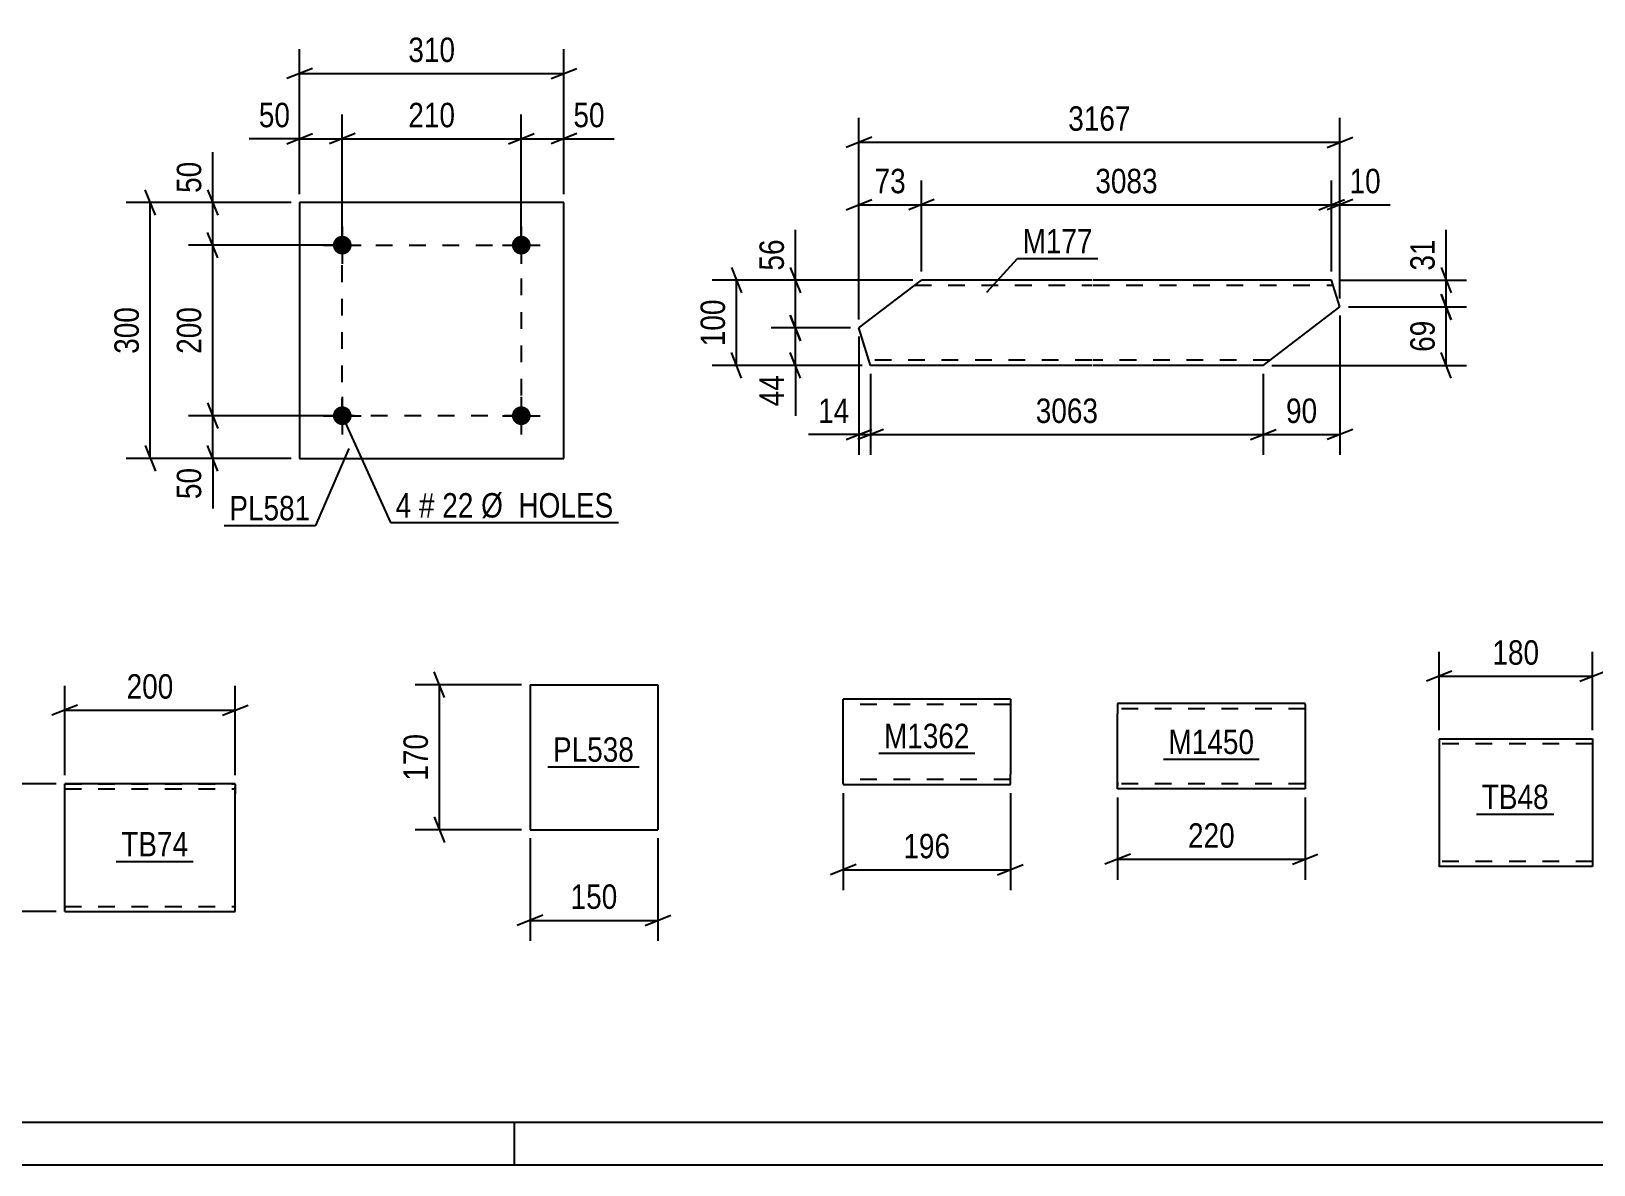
# Model space of a CAD drawing. Header units: millimetres. Extents: x 0 to 841, y 0 to 594.
# Drawn here: x 154.3 to 337.6, y 0 to 132.9 of the extents above; entities that cross this region are included whole.
import ezdxf

# ---------------------------------------------------------------- set-up
doc = ezdxf.new("R2010")
doc.units = ezdxf.units.MM
doc.linetypes.add('DXK_LINE_DOT2', pattern=[3.9198, 1.9599, -1.9599])
doc.styles.add('Arial Narrow', font='ARIALN.TTF', dxfattribs={"height": 0.2})

# ---------------------------------------------------------------- blocks, each defined once
blk = doc.blocks.new('Unknown-814748305-1133')
at = {"color": 5, "linetype": 'Continuous'}
for p, q in [((5, 5), (836, 5)), ((211, 0), (211, 5)), ((0, 0), (841, 0))]:
    blk.add_line(p, q, dxfattribs=at)
blk = doc.blocks.new('Part-814748305-12578 - 12577')
at = {"color": 2, "linetype": 'Continuous'}
for p, q in [((319.48, 49.96), (319.48, 35.05)), ((319.48, 49.96), (337.48, 49.96)), ((337.48, 49.96), (337.48, 34.96)), ((319.48, 34.96), (319.48, 35.05)), ((337.48, 34.96), (319.48, 34.96))]:
    blk.add_line(p, q, dxfattribs=at)
at = {"color": 7, "linetype": 'DXK_LINE_DOT2'}
for p, q in [((337.48, 49.36), (319.48, 49.36)), ((319.48, 35.56), (319.48, 35.6)), ((337.48, 35.56), (319.48, 35.56)), ((337.48, 35.56), (337.48, 35.6))]:
    blk.add_line(p, q, dxfattribs=at)
blk = doc.blocks.new('Part-814748305-12662 - 12661')
at = {"color": 2, "linetype": 'Continuous'}
for p, q in [((281.76, 54.08), (281.76, 52.88)), ((303.76, 54.08), (281.76, 54.08)), ((303.76, 53.98), (303.76, 54.08)), ((303.76, 53.98), (303.76, 52.88)), ((281.76, 44.82), (281.76, 52.88)), ((303.76, 52.88), (303.76, 44.08)), ((281.76, 44.17), (281.76, 44.82)), ((281.76, 44.08), (281.76, 44.17)), ((303.76, 44.08), (281.76, 44.08))]:
    blk.add_line(p, q, dxfattribs=at)
at = {"color": 7, "linetype": 'DXK_LINE_DOT2'}
for p, q in [((303.76, 53.48), (281.76, 53.48)), ((303.76, 53.72), (303.76, 52.88)), ((281.76, 44.82), (281.76, 44.43)), ((281.76, 44.68), (281.76, 44.72)), ((303.76, 44.68), (281.76, 44.68)), ((281.76, 44.08), (281.76, 44.08)), ((303.76, 44.72), (303.76, 44.82)), ((303.76, 44.68), (303.76, 44.72)), ((303.76, 44.68), (303.76, 44.72))]:
    blk.add_line(p, q, dxfattribs=at)
blk = doc.blocks.new('Part-814748305-2172 - 2158')
at = {"color": 2, "linetype": 'Continuous'}
for p, q in [((212.83, 56.29), (212.83, 39.29)), ((212.83, 56.29), (227.83, 56.29)), ((227.83, 56.29), (227.83, 39.29)), ((212.83, 39.29), (227.83, 39.29))]:
    blk.add_line(p, q, dxfattribs=at)
blk = doc.blocks.new('Part-814748305-1372 - 1344')
at = {"color": 2, "linetype": 'Continuous'}
for p, q in [((251.41, 98.14), (258.75, 103.74)), ((278.75, 103.74), (258.75, 103.74)), ((306.86, 103.74), (278.85, 103.74)), ((307.84, 100.59), (306.86, 103.74)), ((298.85, 93.74), (307.84, 100.59)), ((252.78, 93.74), (251.41, 98.14)), ((278.75, 93.74), (252.78, 93.74)), ((298.85, 93.74), (278.85, 93.74))]:
    blk.add_line(p, q, dxfattribs=at)
at = {"color": 7, "linetype": 'DXK_LINE_DOT2'}
for p, q in [((257.96, 103.14), (278.75, 103.14)), ((278.85, 103.14), (307.05, 103.14)), ((278.75, 94.34), (252.59, 94.34)), ((299.64, 94.34), (278.85, 94.34))]:
    blk.add_line(p, q, dxfattribs=at)
blk = doc.blocks.new('Part-814748305-2130 - 2115')
at = {"color": 2, "linetype": 'Continuous'}
for p, q in [((158.24, 43.48), (158.24, 44.68)), ((158.24, 44.68), (158.24, 44.68)), ((178.24, 44.68), (158.24, 44.68)), ((178.24, 44.59), (178.24, 44.68)), ((178.24, 44.68), (178.24, 44.68)), ((178.24, 44.59), (178.24, 43.48)), ((158.24, 30.42), (158.24, 43.48)), ((178.24, 29.68), (178.24, 43.48)), ((158.24, 29.78), (158.24, 30.42)), ((158.24, 29.68), (158.24, 29.78)), ((158.24, 29.68), (158.24, 29.68)), ((158.24, 29.68), (178.24, 29.68)), ((178.24, 29.68), (178.24, 29.68))]:
    blk.add_line(p, q, dxfattribs=at)
at = {"color": 7, "linetype": 'DXK_LINE_DOT2'}
for p, q in [((158.24, 44.68), (178.24, 44.68)), ((158.24, 44.08), (158.24, 44.08)), ((158.24, 44.08), (178.24, 44.08)), ((158.24, 44.08), (178.24, 44.08)), ((178.24, 43.48), (178.24, 44.33)), ((178.24, 44.08), (178.24, 44.08)), ((158.24, 30.88), (158.24, 30.88)), ((158.24, 30.88), (158.24, 30.88)), ((158.24, 30.42), (158.24, 30.04)), ((158.24, 30.28), (158.24, 30.33)), ((158.24, 30.28), (158.24, 30.28)), ((158.24, 30.28), (178.24, 30.28)), ((158.24, 30.28), (178.24, 30.28)), ((158.24, 29.68), (178.24, 29.68)), ((158.24, 29.68), (158.24, 29.68)), ((178.24, 30.88), (178.24, 30.88)), ((178.24, 30.88), (178.24, 30.88)), ((178.24, 30.28), (178.24, 30.33)), ((178.24, 30.28), (178.24, 30.28)), ((178.24, 29.68), (178.24, 29.68))]:
    blk.add_line(p, q, dxfattribs=at)
blk = doc.blocks.new('Part-814748305-6402 - 6398')
at = {"color": 2, "linetype": 'Continuous'}
for p, q in [((269.18, 54.59), (249.57, 54.59)), ((249.57, 44.69), (249.57, 54.59)), ((269.18, 54.59), (269.18, 45.79)), ((249.57, 44.69), (249.57, 44.59)), ((249.57, 44.59), (269.18, 44.59)), ((269.18, 44.59), (269.18, 45.79))]:
    blk.add_line(p, q, dxfattribs=at)
at = {"color": 7, "linetype": 'DXK_LINE_DOT2'}
for p, q in [((269.18, 53.99), (249.57, 53.99)), ((249.57, 45.19), (249.57, 45.24)), ((269.18, 45.19), (249.57, 45.19)), ((269.18, 45.24), (269.18, 45.56)), ((269.18, 45.19), (269.18, 45.24))]:
    blk.add_line(p, q, dxfattribs=at)
blk = doc.blocks.new('Bolt-814748305-6457 - 6418')
at = {"linetype": 'Continuous'}
for points in [[(191.9, 87.84, -1), (189.7, 87.84, -1)], [(212.9, 87.84, -1), (210.7, 87.84, -1)]]:
    blk.add_hatch(color=1, dxfattribs=at).paths.add_polyline_path(points)
at = {"color": 1, "linetype": 'Continuous'}
for p, q in [((190.8, 90.04), (190.8, 85.64)), ((211.8, 90.04), (211.8, 85.64)), ((188.6, 87.84), (193, 87.84)), ((209.6, 87.84), (214, 87.84))]:
    blk.add_line(p, q, dxfattribs=at)
blk = doc.blocks.new('Bolt-814748305-6452 - 6418')
at = {"linetype": 'Continuous'}
for points in [[(191.9, 107.84, -1), (189.7, 107.84, -1)], [(212.9, 107.84, -1), (210.7, 107.84, -1)]]:
    blk.add_hatch(color=1, dxfattribs=at).paths.add_polyline_path(points)
at = {"color": 1, "linetype": 'Continuous'}
for p, q in [((190.8, 110.04), (190.8, 105.64)), ((211.8, 110.04), (211.8, 105.64)), ((188.6, 107.84), (193, 107.84)), ((209.6, 107.84), (214, 107.84))]:
    blk.add_line(p, q, dxfattribs=at)
blk = doc.blocks.new('Part-814748305-6462 - 6418')
at = {"color": 2, "linetype": 'Continuous'}
for p, q in [((216.8, 112.84), (185.8, 112.84)), ((185.8, 112.84), (185.8, 82.84)), ((216.8, 82.84), (216.8, 112.84)), ((185.8, 82.84), (216.8, 82.84))]:
    blk.add_line(p, q, dxfattribs=at)
blk = doc.blocks.new('Rectangle-814748305-6571 - 6418')
at = {"color": 1, "linetype": 'DXK_LINE_DOT2'}
blk.add_lwpolyline([(190.8, 107.84), (211.8, 107.84), (211.8, 87.84), (190.8, 87.84), (190.8, 107.84)], close=True, dxfattribs=at)
blk = doc.blocks.new('StraightDimension-814748305-12724 - 12577')
at = {"color": 7, "linetype": 'Continuous'}
for p, q in [((319.48, 50.96), (319.48, 60.14)), ((337.48, 50.96), (337.48, 60.14)), ((320.98, 57.89), (317.98, 56.69)), ((319.48, 57.29), (337.48, 57.29)), ((335.98, 56.69), (338.98, 57.89))]:
    blk.add_line(p, q, dxfattribs=at)
at = {"color": 0}
blk.add_wipeout([(331.82, 58.04), (331.82, 62.24), (325.13, 62.24), (325.13, 58.04)], dxfattribs=at)
at = {"color": 3, "style": 'Arial Narrow'}
blk.add_text('180', height=2.863, dxfattribs=at).set_placement((325.73, 58.64))
blk = doc.blocks.new('StraightDimension-814748305-12728 - 12661')
at = {"color": 7, "linetype": 'Continuous'}
for p, q in [((281.76, 43.08), (281.76, 33.43)), ((303.76, 43.08), (303.76, 33.43)), ((283.26, 36.43), (280.26, 35.23)), ((281.76, 35.83), (303.76, 35.83)), ((302.26, 35.23), (305.26, 36.43))]:
    blk.add_line(p, q, dxfattribs=at)
at = {"color": 0}
blk.add_wipeout([(296.1, 36.58), (296.1, 40.78), (289.42, 40.78), (289.42, 36.58)], dxfattribs=at)
at = {"color": 3, "style": 'Arial Narrow'}
blk.add_text('220', height=2.863, dxfattribs=at).set_placement((290.02, 37.18))
blk = doc.blocks.new('StraightDimension-814748305-2174 - 2158')
at = {"color": 7, "linetype": 'Continuous'}
for p, q in [((212.83, 38.29), (212.83, 26.26)), ((227.83, 38.29), (227.83, 26.26)), ((214.33, 29.26), (211.33, 28.06)), ((212.83, 28.66), (227.83, 28.66)), ((226.33, 28.06), (229.33, 29.26))]:
    blk.add_line(p, q, dxfattribs=at)
at = {"color": 0}
blk.add_wipeout([(223.67, 29.41), (223.67, 33.61), (216.99, 33.61), (216.99, 29.41)], dxfattribs=at)
at = {"color": 3, "style": 'Arial Narrow'}
blk.add_text('150', height=2.863, dxfattribs=at).set_placement((217.59, 30.01))
blk = doc.blocks.new('StraightDimension-814748305-2185 - 2158')
at = {"color": 7, "linetype": 'Continuous'}
for p, q in [((202.79, 54.79), (201.59, 57.79)), ((211.83, 56.29), (199.34, 56.29)), ((202.19, 39.29), (202.19, 56.29)), ((201.59, 40.79), (202.79, 37.79)), ((211.83, 39.29), (199.34, 39.29))]:
    blk.add_line(p, q, dxfattribs=at)
at = {"color": 0}
blk.add_wipeout([(201.44, 51.13), (197.24, 51.13), (197.24, 44.44), (201.44, 44.44)], dxfattribs=at)
at = {"color": 3, "style": 'Arial Narrow'}
blk.add_text('170', height=2.863, rotation=90.0002, dxfattribs=at).set_placement((200.84, 45.04))
blk = doc.blocks.new('StraightDimension-814748305-1471 - 1344')
at = {"color": 7, "linetype": 'Continuous'}
for p, q in [((243.36, 99.64), (244.56, 96.64)), ((250.41, 98.14), (241.11, 98.14)), ((243.96, 93.74), (243.96, 98.14)), ((251.78, 93.74), (241.11, 93.74)), ((244.56, 92.24), (243.36, 95.24))]:
    blk.add_line(p, q, dxfattribs=at)
at = {"color": 0}
blk.add_wipeout([(243.21, 93.21), (239.01, 93.21), (239.01, 88.35), (243.21, 88.35)], dxfattribs=at)
at = {"color": 7, "linetype": 'Continuous'}
blk.add_line((243.96, 93.74), (243.96, 87.83), dxfattribs=at)
blk.add_line((243.96, 93.74), (243.96, 87.83), dxfattribs=at)
at = {"color": 3, "style": 'Arial Narrow'}
blk.add_text('44', height=2.863, rotation=90.0002, dxfattribs=at).set_placement((242.61, 88.95))
blk = doc.blocks.new('StraightDimension-814748305-1562 - 1344')
at = {"color": 7, "linetype": 'Continuous'}
for p, q in [((307.84, 99.59), (307.84, 83.24)), ((298.85, 92.74), (298.85, 83.24)), ((297.35, 85.04), (300.35, 86.24)), ((309.34, 86.24), (306.34, 85.04)), ((298.85, 85.64), (307.84, 85.64))]:
    blk.add_line(p, q, dxfattribs=at)
at = {"color": 0}
blk.add_wipeout([(305.78, 86.39), (305.78, 90.59), (300.92, 90.59), (300.92, 86.39)], dxfattribs=at)
at = {"color": 3, "style": 'Arial Narrow'}
blk.add_text('90', height=2.863, dxfattribs=at).set_placement((301.52, 86.99))
blk = doc.blocks.new('StraightDimension-814748305-1375 - 1344')
at = {"color": 7, "linetype": 'Continuous'}
for p, q in [((236.45, 105.24), (237.65, 102.24)), ((257.75, 103.74), (234.2, 103.74)), ((237.05, 93.74), (237.05, 103.74)), ((251.78, 93.74), (234.2, 93.74)), ((237.65, 92.24), (236.45, 95.24))]:
    blk.add_line(p, q, dxfattribs=at)
at = {"color": 0}
blk.add_wipeout([(236.3, 102.08), (232.1, 102.08), (232.1, 95.39), (236.3, 95.39)], dxfattribs=at)
at = {"color": 3, "style": 'Arial Narrow'}
blk.add_text('100', height=2.863, rotation=90.0002, dxfattribs=at).set_placement((235.7, 95.99))
blk = doc.blocks.new('StraightDimension-814748305-1418 - 1344')
at = {"color": 7, "linetype": 'Continuous'}
for p, q in [((319.71, 105.24), (320.91, 102.24)), ((307.86, 103.74), (322.71, 103.74)), ((320.31, 100.59), (320.31, 103.74)), ((320.91, 99.09), (319.71, 102.09)), ((308.84, 100.59), (322.71, 100.59))]:
    blk.add_line(p, q, dxfattribs=at)
at = {"color": 0}
blk.add_wipeout([(319.56, 109.12), (315.36, 109.12), (315.36, 104.26), (319.56, 104.26)], dxfattribs=at)
at = {"color": 7, "linetype": 'Continuous'}
blk.add_line((320.31, 103.74), (320.31, 109.64), dxfattribs=at)
blk.add_line((320.31, 103.74), (320.31, 109.64), dxfattribs=at)
at = {"color": 3, "style": 'Arial Narrow'}
blk.add_text('31', height=2.863, rotation=90.0002, dxfattribs=at).set_placement((318.96, 104.86))
blk = doc.blocks.new('StraightDimension-814748305-1446 - 1344')
at = {"color": 7, "linetype": 'Continuous'}
for p, q in [((319.71, 102.09), (320.91, 99.09)), ((308.84, 100.59), (322.71, 100.59)), ((320.31, 93.74), (320.31, 100.59)), ((299.85, 93.74), (322.71, 93.74)), ((320.91, 92.24), (319.71, 95.24))]:
    blk.add_line(p, q, dxfattribs=at)
at = {"color": 0}
blk.add_wipeout([(319.56, 99.59), (315.36, 99.59), (315.36, 94.73), (319.56, 94.73)], dxfattribs=at)
at = {"color": 3, "style": 'Arial Narrow'}
blk.add_text('69', height=2.863, rotation=90.0002, dxfattribs=at).set_placement((318.96, 95.33))
blk = doc.blocks.new('StraightDimension-814748305-1496 - 1344')
at = {"color": 7, "linetype": 'Continuous'}
for p, q in [((243.36, 105.24), (244.56, 102.24)), ((257.75, 103.74), (241.11, 103.74)), ((243.96, 98.14), (243.96, 103.74)), ((244.56, 96.64), (243.36, 99.64)), ((250.41, 98.14), (241.11, 98.14))]:
    blk.add_line(p, q, dxfattribs=at)
at = {"color": 0}
blk.add_wipeout([(243.21, 109.12), (239.01, 109.12), (239.01, 104.26), (243.21, 104.26)], dxfattribs=at)
at = {"color": 7, "linetype": 'Continuous'}
blk.add_line((243.96, 103.74), (243.96, 109.64), dxfattribs=at)
blk.add_line((243.96, 103.74), (243.96, 109.64), dxfattribs=at)
at = {"color": 3, "style": 'Arial Narrow'}
blk.add_text('56', height=2.863, rotation=90.0002, dxfattribs=at).set_placement((242.61, 104.86))
blk = doc.blocks.new('StraightDimension-814748305-1632 - 1344')
at = {"color": 7, "linetype": 'Continuous'}
for p, q in [((251.41, 99.14), (251.41, 115.43)), ((258.75, 104.74), (258.75, 115.43)), ((249.91, 111.98), (252.91, 113.18)), ((251.41, 112.58), (258.75, 112.58)), ((260.25, 113.18), (257.25, 111.98))]:
    blk.add_line(p, q, dxfattribs=at)
at = {"color": 0}
blk.add_wipeout([(257.51, 113.33), (257.51, 117.53), (252.65, 117.53), (252.65, 113.33)], dxfattribs=at)
at = {"color": 3, "style": 'Arial Narrow'}
blk.add_text('73', height=2.863, dxfattribs=at).set_placement((253.25, 113.93))
blk = doc.blocks.new('StraightDimension-814748305-1521 - 1344')
at = {"color": 7, "linetype": 'Continuous'}
for p, q in [((251.41, 97.14), (251.41, 83.24)), ((252.78, 92.74), (252.78, 83.24)), ((249.91, 85.04), (252.91, 86.24)), ((254.28, 86.24), (251.28, 85.04)), ((251.41, 85.64), (252.78, 85.64))]:
    blk.add_line(p, q, dxfattribs=at)
at = {"color": 0}
blk.add_wipeout([(250.88, 86.39), (250.88, 90.59), (246.03, 90.59), (246.03, 86.39)], dxfattribs=at)
at = {"color": 7, "linetype": 'Continuous'}
blk.add_line((251.41, 85.64), (245.5, 85.64), dxfattribs=at)
blk.add_line((251.41, 85.64), (245.5, 85.64), dxfattribs=at)
at = {"color": 3, "style": 'Arial Narrow'}
blk.add_text('14', height=2.863, dxfattribs=at).set_placement((246.63, 86.99))
blk = doc.blocks.new('StraightDimension-814748305-1538 - 1344')
at = {"color": 7, "linetype": 'Continuous'}
for p, q in [((252.78, 92.74), (252.78, 83.24)), ((298.85, 92.74), (298.85, 83.24)), ((254.28, 86.24), (251.28, 85.04)), ((297.35, 85.04), (300.35, 86.24)), ((252.78, 85.64), (298.85, 85.64))]:
    blk.add_line(p, q, dxfattribs=at)
at = {"color": 0}
blk.add_wipeout([(280.07, 86.39), (280.07, 90.59), (271.56, 90.59), (271.56, 86.39)], dxfattribs=at)
at = {"color": 3, "style": 'Arial Narrow'}
blk.add_text('3063', height=2.863, dxfattribs=at).set_placement((272.16, 86.99))
blk = doc.blocks.new('StraightDimension-814748305-1580 - 1344')
at = {"color": 7, "linetype": 'Continuous'}
for p, q in [((251.41, 99.14), (251.41, 122.76)), ((307.84, 101.59), (307.84, 122.76)), ((252.91, 120.51), (249.91, 119.31)), ((251.41, 119.91), (307.84, 119.91)), ((306.34, 119.31), (309.34, 120.51))]:
    blk.add_line(p, q, dxfattribs=at)
at = {"color": 0}
blk.add_wipeout([(283.88, 120.66), (283.88, 124.86), (275.37, 124.86), (275.37, 120.66)], dxfattribs=at)
at = {"color": 3, "style": 'Arial Narrow'}
blk.add_text('3167', height=2.863, dxfattribs=at).set_placement((275.97, 121.26))
blk = doc.blocks.new('StraightDimension-814748305-1591 - 1344')
at = {"color": 7, "linetype": 'Continuous'}
for p, q in [((306.86, 104.74), (306.86, 115.43)), ((307.84, 101.59), (307.84, 115.43)), ((305.36, 111.98), (308.36, 113.18)), ((309.34, 113.18), (306.34, 111.98)), ((306.86, 112.58), (307.84, 112.58))]:
    blk.add_line(p, q, dxfattribs=at)
at = {"color": 0}
blk.add_wipeout([(313.23, 113.33), (313.23, 117.53), (308.37, 117.53), (308.37, 113.33)], dxfattribs=at)
at = {"color": 7, "linetype": 'Continuous'}
blk.add_line((307.84, 112.58), (313.75, 112.58), dxfattribs=at)
blk.add_line((307.84, 112.58), (313.75, 112.58), dxfattribs=at)
at = {"color": 3, "style": 'Arial Narrow'}
blk.add_text('10', height=2.863, dxfattribs=at).set_placement((308.97, 113.93))
blk = doc.blocks.new('StraightDimension-814748305-1608 - 1344')
at = {"color": 7, "linetype": 'Continuous'}
for p, q in [((258.75, 104.74), (258.75, 115.43)), ((306.86, 104.74), (306.86, 115.43)), ((260.25, 113.18), (257.25, 111.98)), ((258.75, 112.58), (306.86, 112.58)), ((305.36, 111.98), (308.36, 113.18))]:
    blk.add_line(p, q, dxfattribs=at)
at = {"color": 0}
blk.add_wipeout([(287.06, 113.33), (287.06, 117.53), (278.55, 117.53), (278.55, 113.33)], dxfattribs=at)
at = {"color": 3, "style": 'Arial Narrow'}
blk.add_text('3083', height=2.863, dxfattribs=at).set_placement((279.15, 113.93))
blk = doc.blocks.new('StraightDimension-814748305-2132 - 2115')
at = {"color": 7, "linetype": 'Continuous'}
for p, q in [((147.85, 43.18), (146.65, 46.18)), ((157.24, 44.68), (144.4, 44.68)), ((147.25, 29.68), (147.25, 44.68)), ((146.65, 31.18), (147.85, 28.18)), ((157.24, 29.68), (144.4, 29.68))]:
    blk.add_line(p, q, dxfattribs=at)
at = {"color": 0}
blk.add_wipeout([(146.5, 40.53), (142.3, 40.53), (142.3, 33.84), (146.5, 33.84)], dxfattribs=at)
at = {"color": 3, "style": 'Arial Narrow'}
blk.add_text('150', height=2.863, rotation=90.0002, dxfattribs=at).set_placement((145.9, 34.44))
blk = doc.blocks.new('StraightDimension-814748305-2143 - 2115')
at = {"color": 7, "linetype": 'Continuous'}
for p, q in [((158.24, 45.68), (158.24, 56.16)), ((178.24, 45.68), (178.24, 56.16)), ((159.74, 53.91), (156.74, 52.71)), ((158.24, 53.31), (178.24, 53.31)), ((176.74, 52.71), (179.74, 53.91))]:
    blk.add_line(p, q, dxfattribs=at)
at = {"color": 0}
blk.add_wipeout([(171.58, 54.06), (171.58, 58.26), (164.9, 58.26), (164.9, 54.06)], dxfattribs=at)
at = {"color": 3, "style": 'Arial Narrow'}
blk.add_text('200', height=2.863, dxfattribs=at).set_placement((165.5, 54.66))
blk = doc.blocks.new('StraightDimension-814748305-6404 - 6398')
at = {"color": 7, "linetype": 'Continuous'}
for p, q in [((249.57, 43.59), (249.57, 32.19)), ((269.18, 43.59), (269.18, 32.19)), ((251.07, 35.19), (248.07, 33.99)), ((267.68, 33.99), (270.68, 35.19)), ((249.57, 34.59), (269.18, 34.59))]:
    blk.add_line(p, q, dxfattribs=at)
at = {"color": 0}
blk.add_wipeout([(262.72, 35.34), (262.72, 39.54), (256.03, 39.54), (256.03, 35.34)], dxfattribs=at)
at = {"color": 3, "style": 'Arial Narrow'}
blk.add_text('196', height=2.863, dxfattribs=at).set_placement((256.63, 35.94))
blk = doc.blocks.new('StraightDimension-814748305-6507 - 6418')
at = {"color": 7, "linetype": 'Continuous'}
for p, q in [((168.88, 111.34), (167.68, 114.34)), ((184.8, 112.84), (165.43, 112.84)), ((168.28, 82.84), (168.28, 112.84)), ((167.68, 84.34), (168.88, 81.34)), ((184.8, 82.84), (165.43, 82.84))]:
    blk.add_line(p, q, dxfattribs=at)
at = {"color": 0}
blk.add_wipeout([(167.53, 101.19), (163.33, 101.19), (163.33, 94.5), (167.53, 94.5)], dxfattribs=at)
at = {"color": 3, "style": 'Arial Narrow'}
blk.add_text('300', height=2.863, rotation=90.0002, dxfattribs=at).set_placement((166.93, 95.1))
blk = doc.blocks.new('StraightDimension-814748305-6464 - 6418')
at = {"color": 7, "linetype": 'Continuous'}
for p, q in [((175, 89.34), (176.2, 86.34)), ((189.8, 87.84), (172.75, 87.84)), ((175.6, 82.84), (175.6, 87.84)), ((176.2, 81.34), (175, 84.34)), ((184.8, 82.84), (172.75, 82.84))]:
    blk.add_line(p, q, dxfattribs=at)
at = {"color": 0}
blk.add_wipeout([(174.85, 82.32), (170.65, 82.32), (170.65, 77.46), (174.85, 77.46)], dxfattribs=at)
at = {"color": 7, "linetype": 'Continuous'}
blk.add_line((175.6, 82.84), (175.6, 76.94), dxfattribs=at)
blk.add_line((175.6, 82.84), (175.6, 76.94), dxfattribs=at)
at = {"color": 3, "style": 'Arial Narrow'}
blk.add_text('50', height=2.863, rotation=90.0002, dxfattribs=at).set_placement((174.25, 78.06))
blk = doc.blocks.new('StraightDimension-814748305-6477 - 6418')
at = {"color": 7, "linetype": 'Continuous'}
for p, q in [((176.2, 106.34), (175, 109.34)), ((189.8, 107.84), (172.75, 107.84)), ((175.6, 87.84), (175.6, 107.84)), ((175, 89.34), (176.2, 86.34)), ((189.8, 87.84), (172.75, 87.84))]:
    blk.add_line(p, q, dxfattribs=at)
at = {"color": 0}
blk.add_wipeout([(174.85, 101.19), (170.65, 101.19), (170.65, 94.5), (174.85, 94.5)], dxfattribs=at)
at = {"color": 3, "style": 'Arial Narrow'}
blk.add_text('200', height=2.863, rotation=90.0002, dxfattribs=at).set_placement((174.25, 95.1))
blk = doc.blocks.new('StraightDimension-814748305-6493 - 6418')
at = {"color": 7, "linetype": 'Continuous'}
for p, q in [((175, 114.34), (176.2, 111.34)), ((184.8, 112.84), (172.75, 112.84)), ((175.6, 107.84), (175.6, 112.84)), ((176.2, 106.34), (175, 109.34)), ((189.8, 107.84), (172.75, 107.84))]:
    blk.add_line(p, q, dxfattribs=at)
at = {"color": 0}
blk.add_wipeout([(174.85, 118.22), (170.65, 118.22), (170.65, 113.37), (174.85, 113.37)], dxfattribs=at)
at = {"color": 7, "linetype": 'Continuous'}
blk.add_line((175.6, 112.84), (175.6, 118.75), dxfattribs=at)
blk.add_line((175.6, 112.84), (175.6, 118.75), dxfattribs=at)
at = {"color": 3, "style": 'Arial Narrow'}
blk.add_text('50', height=2.863, rotation=90.0002, dxfattribs=at).set_placement((174.25, 113.97))
blk = doc.blocks.new('StraightDimension-814748305-6518 - 6418')
at = {"color": 7, "linetype": 'Continuous'}
for p, q in [((185.8, 113.84), (185.8, 130.82)), ((216.8, 113.84), (216.8, 130.82)), ((187.3, 128.57), (184.3, 127.37)), ((215.3, 127.37), (218.3, 128.57)), ((185.8, 127.97), (216.8, 127.97))]:
    blk.add_line(p, q, dxfattribs=at)
at = {"color": 0}
blk.add_wipeout([(204.64, 128.72), (204.64, 132.92), (197.95, 132.92), (197.95, 128.72)], dxfattribs=at)
at = {"color": 3, "style": 'Arial Narrow'}
blk.add_text('310', height=2.863, dxfattribs=at).set_placement((198.55, 129.32))
blk = doc.blocks.new('StraightDimension-814748305-6529 - 6418')
at = {"color": 7, "linetype": 'Continuous'}
for p, q in [((211.8, 108.84), (211.8, 123.17)), ((216.8, 113.84), (216.8, 123.17)), ((210.3, 119.72), (213.3, 120.92)), ((211.8, 120.32), (216.8, 120.32)), ((218.3, 120.92), (215.3, 119.72))]:
    blk.add_line(p, q, dxfattribs=at)
at = {"color": 0}
blk.add_wipeout([(222.18, 121.07), (222.18, 125.27), (217.32, 125.27), (217.32, 121.07)], dxfattribs=at)
at = {"color": 7, "linetype": 'Continuous'}
blk.add_line((216.8, 120.32), (222.7, 120.32), dxfattribs=at)
blk.add_line((216.8, 120.32), (222.7, 120.32), dxfattribs=at)
at = {"color": 3, "style": 'Arial Narrow'}
blk.add_text('50', height=2.863, dxfattribs=at).set_placement((217.92, 121.67))
blk = doc.blocks.new('StraightDimension-814748305-6542 - 6418')
at = {"color": 7, "linetype": 'Continuous'}
for p, q in [((190.8, 108.84), (190.8, 123.17)), ((211.8, 108.84), (211.8, 123.17)), ((192.3, 120.92), (189.3, 119.72)), ((190.8, 120.32), (211.8, 120.32)), ((210.3, 119.72), (213.3, 120.92))]:
    blk.add_line(p, q, dxfattribs=at)
at = {"color": 0}
blk.add_wipeout([(204.64, 121.07), (204.64, 125.27), (197.95, 125.27), (197.95, 121.07)], dxfattribs=at)
at = {"color": 3, "style": 'Arial Narrow'}
blk.add_text('210', height=2.863, dxfattribs=at).set_placement((198.55, 121.67))
blk = doc.blocks.new('StraightDimension-814748305-6558 - 6418')
at = {"color": 7, "linetype": 'Continuous'}
for p, q in [((185.8, 113.84), (185.8, 123.17)), ((190.8, 108.84), (190.8, 123.17)), ((184.3, 119.72), (187.3, 120.92)), ((185.8, 120.32), (190.8, 120.32)), ((192.3, 120.92), (189.3, 119.72))]:
    blk.add_line(p, q, dxfattribs=at)
at = {"color": 0}
blk.add_wipeout([(185.27, 121.07), (185.27, 125.27), (180.41, 125.27), (180.41, 121.07)], dxfattribs=at)
at = {"color": 7, "linetype": 'Continuous'}
blk.add_line((185.8, 120.32), (179.89, 120.32), dxfattribs=at)
blk.add_line((185.8, 120.32), (179.89, 120.32), dxfattribs=at)
at = {"color": 3, "style": 'Arial Narrow'}
blk.add_text('50', height=2.863, dxfattribs=at).set_placement((181.01, 121.67))
blk = doc.blocks.new('Mark-814748305-12745 - 12577')
at = {"color": 0}
blk.add_wipeout([(332.33, 41.71), (332.33, 44.71), (324.48, 44.71), (324.48, 41.71)], dxfattribs=at)
blk.add_wipeout([(332.33, 41.71), (332.33, 44.71), (324.48, 44.71), (324.48, 41.71)], dxfattribs=at)
at = {"color": 30, "linetype": 'Continuous'}
blk.add_line((323.88, 41.11), (332.93, 41.11), dxfattribs=at)
at = {"color": 3, "style": 'Arial Narrow'}
blk.add_text('TB48', height=2.863, dxfattribs=at).set_placement((324.48, 41.71))
blk = doc.blocks.new('Mark-814748305-12748 - 12661')
at = {"color": 0}
blk.add_wipeout([(297.78, 48.16), (297.78, 51.16), (287.73, 51.16), (287.73, 48.16)], dxfattribs=at)
blk.add_wipeout([(297.78, 48.16), (297.78, 51.16), (287.73, 51.16), (287.73, 48.16)], dxfattribs=at)
at = {"color": 30, "linetype": 'Continuous'}
blk.add_line((287.13, 47.56), (298.38, 47.56), dxfattribs=at)
at = {"color": 3, "style": 'Arial Narrow'}
blk.add_text('M1450', height=2.863, dxfattribs=at).set_placement((287.73, 48.16))
blk = doc.blocks.new('Mark-814748305-2170 - 2158')
at = {"color": 0}
blk.add_wipeout([(225.02, 47.26), (225.02, 50.26), (215.52, 50.26), (215.52, 47.26)], dxfattribs=at)
blk.add_wipeout([(225.02, 47.26), (225.02, 50.26), (215.52, 50.26), (215.52, 47.26)], dxfattribs=at)
at = {"color": 30, "linetype": 'Continuous'}
blk.add_line((214.92, 46.66), (225.62, 46.66), dxfattribs=at)
at = {"color": 3, "style": 'Arial Narrow'}
blk.add_text('PL538', height=2.863, dxfattribs=at).set_placement((215.52, 47.26))
blk = doc.blocks.new('Mark-814748305-1367 - 1344')
at = {"color": 0}
blk.add_wipeout([(278.83, 106.87), (278.83, 109.87), (270.61, 109.87), (270.61, 106.87)], dxfattribs=at)
blk.add_wipeout([(278.83, 106.87), (278.83, 109.87), (270.61, 109.87), (270.61, 106.87)], dxfattribs=at)
at = {"color": 30, "linetype": 'Continuous'}
for p, q in [((266.43, 102.34), (270.01, 106.27)), ((270.01, 106.27), (279.43, 106.27))]:
    blk.add_line(p, q, dxfattribs=at)
at = {"color": 3, "style": 'Arial Narrow'}
blk.add_text('M177', height=2.863, dxfattribs=at).set_placement((270.61, 106.87))
blk = doc.blocks.new('Mark-814748305-2128 - 2115')
at = {"color": 0}
blk.add_wipeout([(172.72, 36.16), (172.72, 39.16), (164.87, 39.16), (164.87, 36.16)], dxfattribs=at)
blk.add_wipeout([(172.72, 36.16), (172.72, 39.16), (164.87, 39.16), (164.87, 36.16)], dxfattribs=at)
at = {"color": 30, "linetype": 'Continuous'}
blk.add_line((164.27, 35.56), (173.32, 35.56), dxfattribs=at)
at = {"color": 3, "style": 'Arial Narrow'}
blk.add_text('TB74', height=2.863, dxfattribs=at).set_placement((164.87, 36.16))
blk = doc.blocks.new('Mark-814748305-6400 - 6398')
at = {"color": 0}
blk.add_wipeout([(264.4, 48.85), (264.4, 51.85), (254.35, 51.85), (254.35, 48.85)], dxfattribs=at)
blk.add_wipeout([(264.4, 48.85), (264.4, 51.85), (254.35, 51.85), (254.35, 48.85)], dxfattribs=at)
at = {"color": 30, "linetype": 'Continuous'}
blk.add_line((253.75, 48.25), (265, 48.25), dxfattribs=at)
at = {"color": 3, "style": 'Arial Narrow'}
blk.add_text('M1362', height=2.863, dxfattribs=at).set_placement((254.35, 48.85))
blk = doc.blocks.new('MarkSet-814748305-6618 - 6418')
at = {"color": 0}
blk.add_wipeout([(198.9, 75.9), (198.9, 78.9), (197.07, 78.9), (197.07, 75.9)], dxfattribs=at)
blk.add_wipeout([(198.9, 75.9), (198.9, 78.9), (197.07, 78.9), (197.07, 75.9)], dxfattribs=at)
at = {"color": 7, "linetype": 'Continuous'}
blk.add_line((190.8, 87.84), (196.47, 75.3), dxfattribs=at)
at = {"color": 3, "style": 'Arial Narrow'}
blk.add_text('4', height=2.86, dxfattribs=at).set_placement((197.07, 75.9))
at = {"color": 0}
blk.add_wipeout([(201.63, 75.9), (201.63, 78.9), (199.8, 78.9), (199.8, 75.9)], dxfattribs=at)
blk.add_wipeout([(201.63, 75.9), (201.63, 78.9), (199.8, 78.9), (199.8, 75.9)], dxfattribs=at)
at = {"color": 3, "style": 'Arial Narrow'}
blk.add_text('#', height=2.86, dxfattribs=at).set_placement((199.8, 75.9))
at = {"color": 0}
blk.add_wipeout([(206.19, 75.9), (206.19, 78.9), (202.53, 78.9), (202.53, 75.9)], dxfattribs=at)
blk.add_wipeout([(206.19, 75.9), (206.19, 78.9), (202.53, 78.9), (202.53, 75.9)], dxfattribs=at)
at = {"color": 3, "style": 'Arial Narrow'}
blk.add_text('22', height=2.863, dxfattribs=at).set_placement((202.53, 75.9))
at = {"color": 0}
blk.add_wipeout([(222.61, 75.9), (222.61, 78.9), (207.09, 78.9), (207.09, 75.9)], dxfattribs=at)
blk.add_wipeout([(222.61, 75.9), (222.61, 78.9), (207.09, 78.9), (207.09, 75.9)], dxfattribs=at)
at = {"color": 7, "linetype": 'Continuous'}
blk.add_line((196.47, 75.3), (223.21, 75.3), dxfattribs=at)
at = {"color": 3, "style": 'Arial Narrow'}
blk.add_text('Ø  HOLES', height=2.863, dxfattribs=at).set_placement((207.09, 75.9))
blk = doc.blocks.new('Mark-814748305-6458 - 6418')
at = {"color": 0}
blk.add_wipeout([(187.05, 75.57), (187.05, 78.57), (177.55, 78.57), (177.55, 75.57)], dxfattribs=at)
blk.add_wipeout([(187.05, 75.57), (187.05, 78.57), (177.55, 78.57), (177.55, 75.57)], dxfattribs=at)
at = {"color": 30, "linetype": 'Continuous'}
for p in [(191.58, 83.99), (176.95, 74.97)]:
    blk.add_line(p, (187.65, 74.97), dxfattribs=at)
at = {"color": 3, "style": 'Arial Narrow'}
blk.add_text('PL581', height=2.863, dxfattribs=at).set_placement((177.55, 75.57))

msp = doc.modelspace()

# ---------------------------------------------------------------- block references
for name in ['Unknown-814748305-1133', 'Part-814748305-6462 - 6418', 'Bolt-814748305-6452 - 6418', 'Rectangle-814748305-6571 - 6418', 'Part-814748305-1372 - 1344', 'Bolt-814748305-6457 - 6418', 'Part-814748305-2172 - 2158', 'Part-814748305-6402 - 6398', 'Part-814748305-12662 - 12661', 'Part-814748305-12578 - 12577', 'Part-814748305-2130 - 2115']:
    msp.add_blockref(name, (0, 0))

# ---------------------------------------------------------------- next in the draw order: block references
for name in ['StraightDimension-814748305-6507 - 6418', 'StraightDimension-814748305-1471 - 1344', 'StraightDimension-814748305-1562 - 1344', 'MarkSet-814748305-6618 - 6418', 'StraightDimension-814748305-12724 - 12577', 'Mark-814748305-6400 - 6398', 'Mark-814748305-2170 - 2158', 'Mark-814748305-12748 - 12661', 'StraightDimension-814748305-2132 - 2115', 'Mark-814748305-12745 - 12577', 'StraightDimension-814748305-6404 - 6398', 'StraightDimension-814748305-12728 - 12661', 'Mark-814748305-2128 - 2115', 'StraightDimension-814748305-2174 - 2158']:
    msp.add_blockref(name, (0, 0))

# ---------------------------------------------------------------- next in the draw order: block references
for name in ['StraightDimension-814748305-1418 - 1344', 'StraightDimension-814748305-1375 - 1344', 'StraightDimension-814748305-6464 - 6418', 'StraightDimension-814748305-2143 - 2115', 'StraightDimension-814748305-2185 - 2158']:
    msp.add_blockref(name, (0, 0))

# ---------------------------------------------------------------- next in the draw order: block references
for name in ['StraightDimension-814748305-6477 - 6418', 'StraightDimension-814748305-1496 - 1344', 'StraightDimension-814748305-1446 - 1344', 'Mark-814748305-6458 - 6418']:
    msp.add_blockref(name, (0, 0))

# ---------------------------------------------------------------- next in the draw order: block references
for name in ['StraightDimension-814748305-6493 - 6418', 'StraightDimension-814748305-1632 - 1344', 'StraightDimension-814748305-1521 - 1344']:
    msp.add_blockref(name, (0, 0))

# ---------------------------------------------------------------- next in the draw order: block references
for name in ['StraightDimension-814748305-6518 - 6418', 'StraightDimension-814748305-1580 - 1344', 'StraightDimension-814748305-1538 - 1344']:
    msp.add_blockref(name, (0, 0))

# ---------------------------------------------------------------- next in the draw order: block references
for name in ['StraightDimension-814748305-6529 - 6418', 'StraightDimension-814748305-1591 - 1344']:
    msp.add_blockref(name, (0, 0))

# ---------------------------------------------------------------- next in the draw order: block references
for name in ['StraightDimension-814748305-6542 - 6418', 'StraightDimension-814748305-1608 - 1344']:
    msp.add_blockref(name, (0, 0))

# ---------------------------------------------------------------- next in the draw order: block references
for name in ['StraightDimension-814748305-6558 - 6418', 'Mark-814748305-1367 - 1344']:
    msp.add_blockref(name, (0, 0))

doc.saveas('drawing.dxf')
